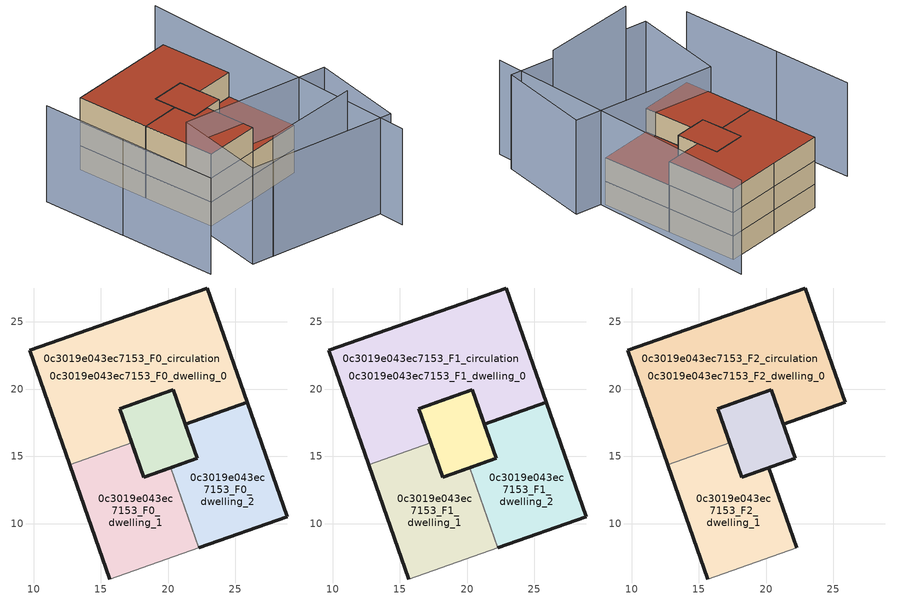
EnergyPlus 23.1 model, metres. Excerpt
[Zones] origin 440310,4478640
0c3019e043ec7153_F0_dwelling_0
 floor ground (EU_floor_Construction): 22.9,27.52 25.88,19.02 21.27,17.4 20.37,19.95 18.39,19.26 16.42,18.56 17.31,16.01 12.7,14.39 9.71,22.9 16.3,25.21 z0; 20.37,19.95 22.16,14.84 18.21,13.46 17.31,16.01 16.42,18.56 z0
 wall outside (EU_wall_Construction): 17.31,16.01 16.42,18.56 18.39,19.26 20.37,19.95 21.27,17.4 25.88,19.02 22.9,27.52 16.3,25.21 9.71,22.9 12.7,14.39 z0:3
 wall to 0c3019e043ec7153_F0_dwelling_1 (EU_wall_Construction): 12.7,14.39 17.31,16.01 z0:3
0c3019e043ec7153_F0_dwelling_1
 floor ground (EU_floor_Construction): 20.18,14.15 22.27,8.2 15.68,5.88 12.7,14.39 17.31,16.01 18.21,13.46 19.83,14.03 z0; 20.37,19.95 22.16,14.84 19.83,14.03 18.21,13.46 17.31,16.01 16.42,18.56 z0
 wall outside (EU_wall_Construction): 12.7,14.39 15.68,5.88 / 20.18,14.15 18.21,13.46 17.31,16.01 z0:3
 wall adiabatic (EU_wall_Construction): 15.68,5.88 22.27,8.2 z0:3
 wall to 0c3019e043ec7153_F0_dwelling_2 (EU_wall_Construction): 22.27,8.2 20.18,14.15 z0:3
0c3019e043ec7153_F0_dwelling_2
 floor ground (EU_floor_Construction): 25.88,19.02 28.86,10.51 22.27,8.2 20.18,14.15 22.16,14.84 21.27,17.4 z0
 wall outside (EU_wall_Construction): 22.27,8.2 28.86,10.51 25.88,19.02 21.27,17.4 22.16,14.84 20.18,14.15 z0:3
0c3019e043ec7153_F0_circulation
 floor ground (EU_floor_Construction): 20.37,19.95 21.27,17.4 22.16,14.84 20.18,14.15 19.83,14.03 18.21,13.46 17.31,16.01 16.42,18.56 18.39,19.26 z0; 22.9,27.52 25.88,19.02 21.27,17.4 20.37,19.95 18.39,19.26 16.42,18.56 17.31,16.01 12.7,14.39 9.71,22.9 16.3,25.21 z0; 20.18,14.15 22.27,8.2 15.68,5.88 12.7,14.39 17.31,16.01 18.21,13.46 19.83,14.03 19.97,14.08 z0
 wall outside (EU_wall_Construction): 18.21,13.46 22.16,14.84 20.37,19.95 16.42,18.56 18.21,13.46 z0:3
0c3019e043ec7153_F1_dwelling_0
 floor outside (EU_floor_Construction): 22.9,27.52 25.88,19.02 21.27,17.4 20.37,19.95 18.39,19.26 16.42,18.56 17.31,16.01 12.7,14.39 9.71,22.9 16.3,25.21 z3
 floor to 0c3019e043ec7153_F0_dwelling_0 (EU_floor_Construction): 20.37,19.95 22.16,14.84 18.21,13.46 17.31,16.01 16.42,18.56 z3
 wall outside (EU_wall_Construction): 17.31,16.01 16.42,18.56 18.39,19.26 20.37,19.95 21.27,17.4 25.88,19.02 22.9,27.52 16.3,25.21 9.71,22.9 12.7,14.39 z3:6
 wall to 0c3019e043ec7153_F1_dwelling_1 (EU_wall_Construction): 12.7,14.39 17.31,16.01 z3:6
0c3019e043ec7153_F1_dwelling_1
 floor to 0c3019e043ec7153_F0_dwelling_1 (EU_floor_Construction): 20.18,14.15 22.27,8.2 15.68,5.88 12.7,14.39 17.31,16.01 18.21,13.46 19.83,14.03 z3; 20.37,19.95 22.16,14.84 20.18,14.15 19.83,14.03 18.21,13.46 17.31,16.01 16.42,18.56 z3
 wall outside (EU_wall_Construction): 12.7,14.39 15.68,5.88 / 20.18,14.15 18.21,13.46 17.31,16.01 z3:6
 wall adiabatic (EU_wall_Construction): 15.68,5.88 22.27,8.2 z3:6
 wall to 0c3019e043ec7153_F1_dwelling_2 (EU_wall_Construction): 22.27,8.2 20.18,14.15 z3:6
0c3019e043ec7153_F1_dwelling_2
 floor to 0c3019e043ec7153_F0_dwelling_2 (EU_floor_Construction): 25.88,19.02 28.86,10.51 22.27,8.2 20.18,14.15 22.16,14.84 21.27,17.4 z3
 wall outside (EU_wall_Construction): 22.27,8.2 28.86,10.51 25.88,19.02 21.27,17.4 22.16,14.84 20.18,14.15 z3:6
 roof outside (EU_roof_Construction): 28.86,10.51 25.88,19.02 21.27,17.4 22.16,14.84 20.18,14.15 22.27,8.2 z6
0c3019e043ec7153_F1_circulation
 floor to 0c3019e043ec7153_F0_circulation (EU_floor_Construction): 20.37,19.95 21.27,17.4 22.16,14.84 20.18,14.15 19.83,14.03 18.21,13.46 17.31,16.01 16.42,18.56 18.39,19.26 z3; 22.9,27.52 25.88,19.02 21.27,17.4 20.37,19.95 18.39,19.26 16.42,18.56 17.31,16.01 12.7,14.39 9.71,22.9 16.3,25.21 z3; 20.18,14.15 22.27,8.2 15.68,5.88 12.7,14.39 17.31,16.01 18.21,13.46 19.83,14.03 19.97,14.08 z3
 wall outside (EU_wall_Construction): 18.21,13.46 22.16,14.84 20.37,19.95 16.42,18.56 18.21,13.46 z3:6
0c3019e043ec7153_F2_dwelling_0
 floor outside (EU_floor_Construction): 22.9,27.52 25.88,19.02 21.27,17.4 20.37,19.95 18.39,19.26 16.42,18.56 17.31,16.01 12.7,14.39 9.71,22.9 16.3,25.21 z6
 floor to 0c3019e043ec7153_F1_dwelling_0 (EU_floor_Construction): 20.37,19.95 22.16,14.84 18.21,13.46 17.31,16.01 16.42,18.56 z6
 wall outside (EU_wall_Construction): 17.31,16.01 16.42,18.56 18.39,19.26 20.37,19.95 21.27,17.4 25.88,19.02 22.9,27.52 16.3,25.21 9.71,22.9 12.7,14.39 z6:9
 wall to 0c3019e043ec7153_F2_dwelling_1 (EU_wall_Construction): 12.7,14.39 17.31,16.01 z6:9
 roof outside (EU_roof_Construction): 25.88,19.02 22.9,27.52 16.3,25.21 9.71,22.9 12.7,14.39 17.31,16.01 16.42,18.56 18.39,19.26 20.37,19.95 21.27,17.4 z9; 22.16,14.84 20.37,19.95 16.42,18.56 17.31,16.01 18.21,13.46 z9
0c3019e043ec7153_F2_dwelling_1
 floor to 0c3019e043ec7153_F1_dwelling_1 (EU_floor_Construction): 20.18,14.15 22.27,8.2 15.68,5.88 12.7,14.39 17.31,16.01 18.21,13.46 19.83,14.03 z6; 20.37,19.95 22.16,14.84 20.18,14.15 19.83,14.03 18.21,13.46 17.31,16.01 16.42,18.56 z6
 wall outside (EU_wall_Construction): 12.7,14.39 15.68,5.88 / 22.27,8.2 20.18,14.15 18.21,13.46 17.31,16.01 z6:9
 wall adiabatic (EU_wall_Construction): 15.68,5.88 22.27,8.2 z6:9
 roof outside (EU_roof_Construction): 22.16,14.84 20.37,19.95 16.42,18.56 17.31,16.01 18.21,13.46 19.83,14.03 z9; 22.27,8.2 20.18,14.15 19.83,14.03 18.21,13.46 17.31,16.01 12.7,14.39 15.68,5.88 z9
0c3019e043ec7153_F2_circulation
 floor to 0c3019e043ec7153_F1_circulation (EU_floor_Construction): 20.37,19.95 21.27,17.4 22.16,14.84 20.18,14.15 19.83,14.03 18.21,13.46 17.31,16.01 16.42,18.56 18.39,19.26 z6; 22.9,27.52 25.88,19.02 21.27,17.4 20.37,19.95 18.39,19.26 16.42,18.56 17.31,16.01 12.7,14.39 9.71,22.9 16.3,25.21 z6; 20.18,14.15 22.27,8.2 15.68,5.88 12.7,14.39 17.31,16.01 18.21,13.46 19.83,14.03 19.97,14.08 z6
 wall outside (EU_wall_Construction): 18.21,13.46 22.16,14.84 20.37,19.95 16.42,18.56 18.21,13.46 z6:9
 roof outside (EU_roof_Construction): 25.88,19.02 22.9,27.52 16.3,25.21 9.71,22.9 12.7,14.39 17.31,16.01 16.42,18.56 18.39,19.26 20.37,19.95 21.27,17.4 z9; 22.16,14.84 21.27,17.4 20.37,19.95 18.39,19.26 16.42,18.56 17.31,16.01 18.21,13.46 19.83,14.03 20.18,14.15 z9; 22.27,8.2 20.18,14.15 19.97,14.08 19.83,14.03 18.21,13.46 17.31,16.01 12.7,14.39 15.68,5.88 z9
shading: 33.22,-4.39 23.69,30.49 / 6.59,9.68 10.64,-2.36 / 3.31,19.22 6.71,9.22 / 33.75,-1.13 15.46,-2.98 / 15.46,-2.98 14.28,8.71 / 14.28,8.71 32.57,10.55 / 32.57,10.55 33.75,-1.13 z0:12; 18.19,-2.7 29.69,1.04 z0:15
[Building]
EU S2 Campaign: North Axis=0; Terrain=City; Solar Distribution=FullExterior
[Site:Location]
Madrid: Latitude=40.5; Longitude=-3.5; Time Zone=1; Elevation=609
[SizingPeriod:WeatherFileDays]
AnnualSizingPeriod: Begin Month=1; Begin Day of Month=1; End Month=12; End Day of Month=31; Day of Week for Start Day=Monday; Use Weather File Daylight Saving Period=No; Use Weather File Rain and Snow Indicators=No
[MATERIAL]
EU_InternalMass_Material: Roughness=MediumRough; Thickness=0.1; Conductivity=1; Density=1800; Specific Heat=900; Thermal Absorptance=0.9; Solar Absorptance=0.7; Visible Absorptance=0.7
[MATERIAL:NOMASS] Roughness=MediumRough; Thermal Absorptance=0.9; Solar Absorptance=0.7; Visible Absorptance=0.7
Name | Thermal Resistance
EU_wall_NoMass | 0.609216
EU_roof_NoMass | 0.513268
EU_floor_NoMass | 0.568163
[CONSTRUCTION]
EU_wall_Construction: EU_wall_NoMass
EU_roof_Construction: EU_roof_NoMass
EU_floor_Construction: EU_floor_NoMass
EU_InternalMass_Construction: EU_InternalMass_Material
[ZONE] Type=1; Multiplier=1; Ceiling Height=autocalculate; Floor Area=autocalculate; Part of Total Floor Area=Yes
Name | Volume
0c3019e043ec7153_F0_dwelling_0; 0c3019e043ec7153_F1_dwelling_0; 0c3019e043ec7153_F2_dwelling_0 | 411.818
0c3019e043ec7153_F0_dwelling_1 | 239.913
0c3019e043ec7153_F1_dwelling_1; 0c3019e043ec7153_F2_dwelling_1 | 239.912
0c3019e043ec7153_F0_dwelling_2; 0c3019e043ec7153_F1_dwelling_2 | 171.906
0c3019e043ec7153_F0_circulation; 0c3019e043ec7153_F1_circulation; 0c3019e043ec7153_F2_circulation | 583.724
[INTERNALMASS] Construction=EU_InternalMass_Construction
Name | Zone or ZoneList | Surface Area
0c3019e043ec7153_F0_dwelling_0_EU_InternalMass | 0c3019e043ec7153_F0_dwelling_0 | 114.604
0c3019e043ec7153_F0_dwelling_1_EU_InternalMass | 0c3019e043ec7153_F0_dwelling_1 | 57.302
0c3019e043ec7153_F0_dwelling_2_EU_InternalMass | 0c3019e043ec7153_F0_dwelling_2 | 57.302
0c3019e043ec7153_F1_dwelling_0_EU_InternalMass | 0c3019e043ec7153_F1_dwelling_0 | 114.604
0c3019e043ec7153_F1_dwelling_1_EU_InternalMass | 0c3019e043ec7153_F1_dwelling_1 | 57.302
0c3019e043ec7153_F1_dwelling_2_EU_InternalMass | 0c3019e043ec7153_F1_dwelling_2 | 57.302
0c3019e043ec7153_F2_dwelling_0_EU_InternalMass | 0c3019e043ec7153_F2_dwelling_0 | 114.604
0c3019e043ec7153_F2_dwelling_1_EU_InternalMass | 0c3019e043ec7153_F2_dwelling_1 | 114.604
[OTHEREQUIPMENT] Fuel Type=Electricity; Design Level Calculation Method=Watts/Area; Power per Zone Floor Area=1; Fraction Latent=0; Fraction Radiant=0; Fraction Lost=0; Carbon Dioxide Generation Rate=0; EndUse Subcategory=EU_Step8_InternalGains
Name | Zone or ZoneList or Space or SpaceList | Schedule
EU_Step8_InternalGain_0c3019e043ec7153_F0_dwelling_0_f000 | 0c3019e043ec7153_F0_dwelling_0 | EU_Step8_GainSchedule_0c3019e043ec7153_F0_dwelling_0_f000
EU_Step8_InternalGain_0c3019e043ec7153_F0_dwelling_1_f000 | 0c3019e043ec7153_F0_dwelling_1 | EU_Step8_GainSchedule_0c3019e043ec7153_F0_dwelling_1_f000
EU_Step8_InternalGain_0c3019e043ec7153_F0_dwelling_2_f000 | 0c3019e043ec7153_F0_dwelling_2 | EU_Step8_GainSchedule_0c3019e043ec7153_F0_dwelling_2_f000
EU_Step8_InternalGain_0c3019e043ec7153_F1_dwelling_0_f000 | 0c3019e043ec7153_F1_dwelling_0 | EU_Step8_GainSchedule_0c3019e043ec7153_F1_dwelling_0_f000
EU_Step8_InternalGain_0c3019e043ec7153_F1_dwelling_1_f000 | 0c3019e043ec7153_F1_dwelling_1 | EU_Step8_GainSchedule_0c3019e043ec7153_F1_dwelling_1_f000
EU_Step8_InternalGain_0c3019e043ec7153_F1_dwelling_2_f000 | 0c3019e043ec7153_F1_dwelling_2 | EU_Step8_GainSchedule_0c3019e043ec7153_F1_dwelling_2_f000
EU_Step8_InternalGain_0c3019e043ec7153_F2_dwelling_0_f000 | 0c3019e043ec7153_F2_dwelling_0 | EU_Step8_GainSchedule_0c3019e043ec7153_F2_dwelling_0_f000
EU_Step8_InternalGain_0c3019e043ec7153_F2_dwelling_1_f000 | 0c3019e043ec7153_F2_dwelling_1 | EU_Step8_GainSchedule_0c3019e043ec7153_F2_dwelling_1_f000
[ZONEINFILTRATION:DESIGNFLOWRATE] Schedule=EU_AlwaysOn; Design Flow Rate Calculation Method=Flow/Area; Flow Rate per Floor Area=0.0005; Constant Term Coefficient=1; Temperature Term Coefficient=0; Velocity Term Coefficient=0; Velocity Squared Term Coefficient=0
Name | Zone or ZoneList or Space or SpaceList
EU_Circulation_Infiltration_0c3019e043ec7153_F0_circulation | 0c3019e043ec7153_F0_circulation
EU_Circulation_Infiltration_0c3019e043ec7153_F1_circulation | 0c3019e043ec7153_F1_circulation
EU_Circulation_Infiltration_0c3019e043ec7153_F2_circulation | 0c3019e043ec7153_F2_circulation
[ZONEVENTILATION:DESIGNFLOWRATE] Schedule=EU_AlwaysOn; Design Flow Rate Calculation Method=AirChanges/Hour; Air Changes per Hour=0.752966; Ventilation Type=Natural; Fan Pressure Rise=0; Fan Total Efficiency=1; Constant Term Coefficient=1; Temperature Term Coefficient=0; Velocity Term Coefficient=0; Velocity Squared Term Coefficient=0; Minimum Indoor Temperature=-100; Maximum Indoor Temperature=100; Delta Temperature=-100; Minimum Outdoor Temperature=-100; Maximum Outdoor Temperature=100; Maximum Wind Speed=40
Name | Zone or ZoneList or Space or SpaceList
EU_ConstantAir_0c3019e043ec7153_F0_dwelling_0 | 0c3019e043ec7153_F0_dwelling_0
EU_ConstantAir_0c3019e043ec7153_F0_dwelling_1 | 0c3019e043ec7153_F0_dwelling_1
EU_ConstantAir_0c3019e043ec7153_F0_dwelling_2 | 0c3019e043ec7153_F0_dwelling_2
EU_ConstantAir_0c3019e043ec7153_F1_dwelling_0 | 0c3019e043ec7153_F1_dwelling_0
EU_ConstantAir_0c3019e043ec7153_F1_dwelling_1 | 0c3019e043ec7153_F1_dwelling_1
EU_ConstantAir_0c3019e043ec7153_F1_dwelling_2 | 0c3019e043ec7153_F1_dwelling_2
EU_ConstantAir_0c3019e043ec7153_F2_dwelling_0 | 0c3019e043ec7153_F2_dwelling_0
EU_ConstantAir_0c3019e043ec7153_F2_dwelling_1 | 0c3019e043ec7153_F2_dwelling_1
[HVACTEMPLATE:THERMOSTAT] Constant Heating Setpoint=20; Constant Cooling Setpoint=50
EU_HeatOnly_0c3019e043ec7153_F0_dwelling_0; EU_HeatOnly_0c3019e043ec7153_F0_dwelling_1; EU_HeatOnly_0c3019e043ec7153_F0_dwelling_2; EU_HeatOnly_0c3019e043ec7153_F1_dwelling_0; EU_HeatOnly_0c3019e043ec7153_F1_dwelling_1; EU_HeatOnly_0c3019e043ec7153_F1_dwelling_2; EU_HeatOnly_0c3019e043ec7153_F2_dwelling_0; EU_HeatOnly_0c3019e043ec7153_F2_dwelling_1
[HVACTEMPLATE:ZONE:IDEALLOADSAIRSYSTEM] System Availability Schedule=EU_AlwaysOn; Maximum Heating Supply Air Temperature=50; Minimum Cooling Supply Air Temperature=13; Maximum Heating Supply Air Humidity Ratio=0.0156; Minimum Cooling Supply Air Humidity Ratio=0.0077; Heating Limit=NoLimit; Cooling Limit=NoLimit; Heating Availability Schedule=EU_AlwaysOn; Cooling Availability Schedule=EU_CoolingOff; Dehumidification Control Type=ConstantSensibleHeatRatio; Cooling Sensible Heat Ratio=0.7; Dehumidification Setpoint=60; Humidification Control Type=None; Humidification Setpoint=30; Outdoor Air Method=None; Outdoor Air Flow Rate per Person=0.00944; Outdoor Air Flow Rate per Zone Floor Area=0; Outdoor Air Flow Rate per Zone=0; Demand Controlled Ventilation Type=None; Outdoor Air Economizer Type=NoEconomizer; Heat Recovery Type=None; Sensible Heat Recovery Effectiveness=0.7; Latent Heat Recovery Effectiveness=0.65
Name | Template Thermostat
0c3019e043ec7153_F0_dwelling_0 | EU_HeatOnly_0c3019e043ec7153_F0_dwelling_0
0c3019e043ec7153_F0_dwelling_1 | EU_HeatOnly_0c3019e043ec7153_F0_dwelling_1
0c3019e043ec7153_F0_dwelling_2 | EU_HeatOnly_0c3019e043ec7153_F0_dwelling_2
0c3019e043ec7153_F1_dwelling_0 | EU_HeatOnly_0c3019e043ec7153_F1_dwelling_0
0c3019e043ec7153_F1_dwelling_1 | EU_HeatOnly_0c3019e043ec7153_F1_dwelling_1
0c3019e043ec7153_F1_dwelling_2 | EU_HeatOnly_0c3019e043ec7153_F1_dwelling_2
0c3019e043ec7153_F2_dwelling_0 | EU_HeatOnly_0c3019e043ec7153_F2_dwelling_0
0c3019e043ec7153_F2_dwelling_1 | EU_HeatOnly_0c3019e043ec7153_F2_dwelling_1
[SIZING:ZONE] Zone Cooling Design Supply Air Temperature Input Method=SupplyAirTemperature; Zone Cooling Design Supply Air Temperature=13; Zone Heating Design Supply Air Temperature Input Method=SupplyAirTemperature; Zone Heating Design Supply Air Temperature=50; Zone Cooling Design Supply Air Humidity Ratio=0.008; Zone Heating Design Supply Air Humidity Ratio=0.008; Cooling Design Air Flow Method=DesignDay; Cooling Design Air Flow Rate=0; Cooling Minimum Air Flow per Zone Floor Area=0.000762; Cooling Minimum Air Flow=0; Cooling Minimum Air Flow Fraction=0.2; Heating Design Air Flow Method=DesignDay; Heating Design Air Flow Rate=0; Heating Maximum Air Flow per Zone Floor Area=0.002032; Heating Maximum Air Flow=0.141576; Heating Maximum Air Flow Fraction=0.3; Account for Dedicated Outdoor Air System=No; Dedicated Outdoor Air System Control Strategy=NeutralSupplyAir; Dedicated Outdoor Air Low Setpoint Temperature for Design=autosize; Dedicated Outdoor Air High Setpoint Temperature for Design=autosize; Zone Load Sizing Method=Sensible Load Only No Latent Load; Zone Latent Cooling Design Supply Air Humidity Ratio Input Method=HumidityRatioDifference; Zone Cooling Design Supply Air Humidity Ratio Difference=0.005; Zone Latent Heating Design Supply Air Humidity Ratio Input Method=HumidityRatioDifference; Zone Humidification Design Supply Air Humidity Ratio Difference=0.005
0c3019e043ec7153_F0_dwelling_0; 0c3019e043ec7153_F0_dwelling_1; 0c3019e043ec7153_F0_dwelling_2; 0c3019e043ec7153_F1_dwelling_0; 0c3019e043ec7153_F1_dwelling_1; 0c3019e043ec7153_F1_dwelling_2; 0c3019e043ec7153_F2_dwelling_0; 0c3019e043ec7153_F2_dwelling_1
[SCHEDULE:CONSTANT]
Name | Hourly Value
EU_AlwaysOn | 1
EU_CoolingOff | 0
[SCHEDULE:FILE] Column Number=1; Rows to Skip at Top=0; Number of Hours of Data=8760; Column Separator=Comma; Interpolate to Timestep=No; Minutes per Item=60; Adjust Schedule for Daylight Savings=Yes
Name | File
EU_Step8_GainSchedule_0c3019e043ec7153_F0_dwelling_0_f000 | ../../schedules/0c3019e043ec7153/0c3019e043ec7153_F0_dwelling_0_f000_gain.csv
EU_Step8_GainSchedule_0c3019e043ec7153_F0_dwelling_1_f000 | ../../schedules/0c3019e043ec7153/0c3019e043ec7153_F0_dwelling_1_f000_gain.csv
EU_Step8_GainSchedule_0c3019e043ec7153_F0_dwelling_2_f000 | ../../schedules/0c3019e043ec7153/0c3019e043ec7153_F0_dwelling_2_f000_gain.csv
EU_Step8_GainSchedule_0c3019e043ec7153_F1_dwelling_0_f000 | ../../schedules/0c3019e043ec7153/0c3019e043ec7153_F1_dwelling_0_f000_gain.csv
EU_Step8_GainSchedule_0c3019e043ec7153_F1_dwelling_1_f000 | ../../schedules/0c3019e043ec7153/0c3019e043ec7153_F1_dwelling_1_f000_gain.csv
EU_Step8_GainSchedule_0c3019e043ec7153_F1_dwelling_2_f000 | ../../schedules/0c3019e043ec7153/0c3019e043ec7153_F1_dwelling_2_f000_gain.csv
EU_Step8_GainSchedule_0c3019e043ec7153_F2_dwelling_0_f000 | ../../schedules/0c3019e043ec7153/0c3019e043ec7153_F2_dwelling_0_f000_gain.csv
EU_Step8_GainSchedule_0c3019e043ec7153_F2_dwelling_1_f000 | ../../schedules/0c3019e043ec7153/0c3019e043ec7153_F2_dwelling_1_f000_gain.csv
